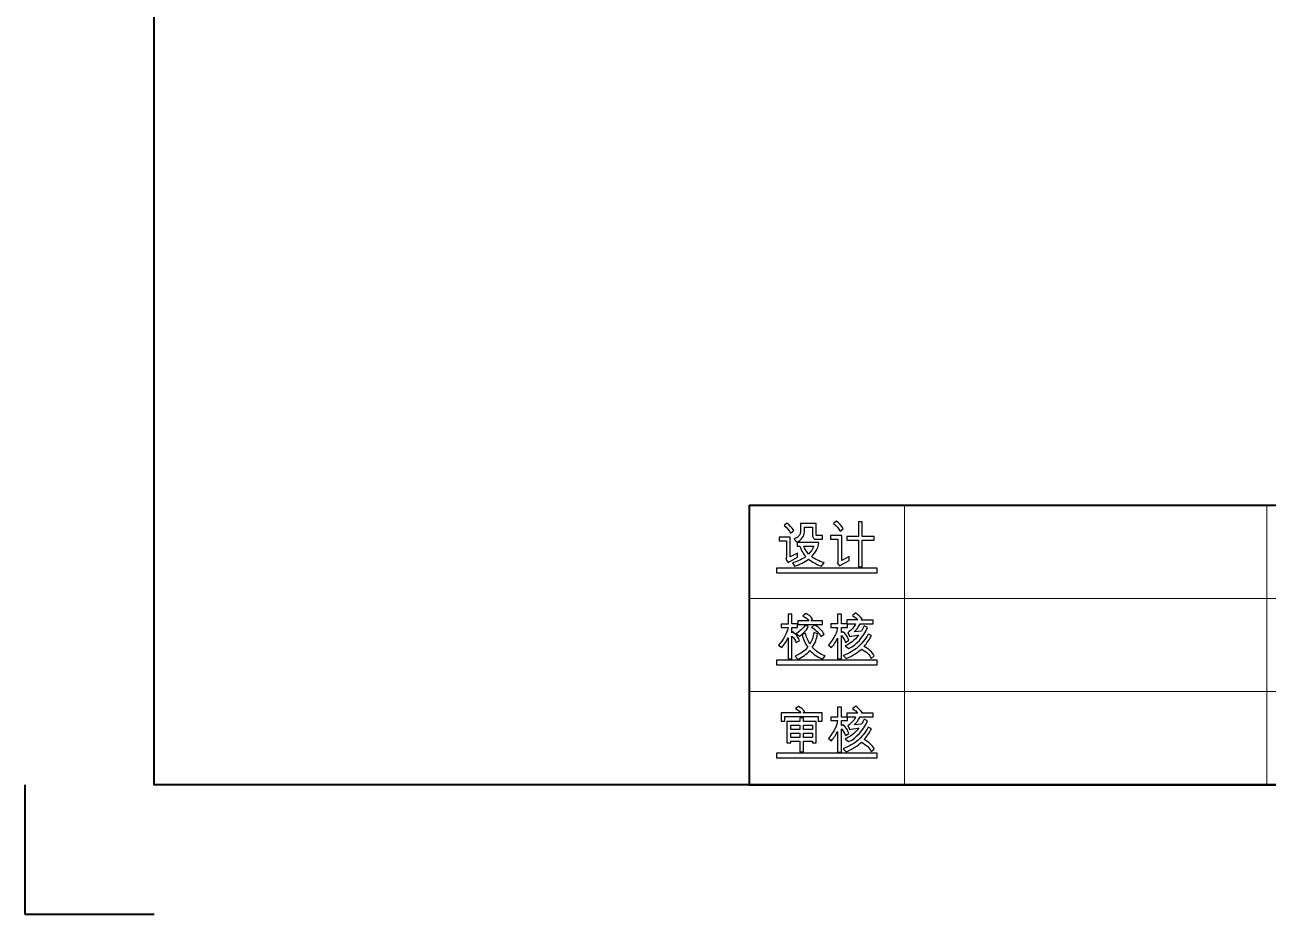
# Model space of a CAD drawing. Header units: millimetres. Extents: x -672 to 672, y -225 to 223.
# Drawn here: x 462.5 to 558.6, y -214.8 to -146.1 of the extents above; entities that cross this region are included whole.
import ezdxf

# ---------------------------------------------------------------- set-up
doc = ezdxf.new("R2010")
doc.units = ezdxf.units.MM
doc.header["$MEASUREMENT"] = 0
doc.layers.add('layer 1', color=7, linetype='Continuous')

msp = doc.modelspace()

# ---------------------------------------------------------------- linework, layer by layer
at = {"layer": 'layer 1', "lineweight": 40}
msp.add_open_spline([(662.4845, 72.2128), (662.4845, 72.2128), (472.4845, 72.2128), (472.4845, 72.2128), (472.4845, 72.2128), (472.4845, -204.7872), (472.4845, -204.7872), (472.4845, -204.7872), (662.4845, -204.7872), (662.4845, -204.7872), (662.4845, -204.7872), (662.4845, 72.2128), (662.4845, 72.2128)], degree=3, knots=[0, 0, 0, 0, 0.25, 0.25, 0.25, 0.5, 0.5, 0.5, 0.75, 0.75, 0.75, 1, 1, 1, 1], dxfattribs=at)
for points in [[(518.4845, -183.1872), (518.4845, -183.1872), (662.4845, -183.1872), (662.4845, -183.1872)], [(518.4845, -183.1872), (518.4845, -183.1872), (518.4845, -204.7872), (518.4845, -204.7872)], [(518.4845, -204.7872), (518.4845, -204.7872), (662.4845, -204.7872), (662.4845, -204.7872)]]:
    msp.add_open_spline(points, degree=3, dxfattribs=at)
at = {"layer": 'layer 1', "lineweight": 9}
for points in [[(530.4845, -183.1872), (530.4845, -183.1872), (530.4845, -204.7872), (530.4845, -204.7872)], [(558.4845, -183.1872), (558.4845, -183.1872), (558.4845, -204.7872), (558.4845, -204.7872)], [(518.4845, -190.3872), (518.4845, -190.3872), (662.4845, -190.3872), (662.4845, -190.3872)], [(518.4845, -197.5872), (518.4845, -197.5872), (662.4845, -197.5872), (662.4845, -197.5872)]]:
    msp.add_open_spline(points, degree=3, dxfattribs=at)
at = {"layer": 'layer 1'}
for points, knots in [([(525.7452, -185.0018), (525.7452, -185.0018), (525.5002, -185.1884), (525.5002, -185.1884), (525.4029, -184.9856), (525.2377, -184.7898), (525.005, -184.6012), (525.005, -184.6012), (525.2156, -184.423), (525.2156, -184.423), (525.4334, -184.572), (525.6097, -184.7652), (525.7452, -185.0018)], [0, 0, 0, 0, 0.25, 0.25, 0.25, 0.5, 0.5, 0.5, 0.75, 0.75, 0.75, 1, 1, 1, 1]), ([(528.1284, -185.8923), (528.1284, -185.8923), (527.2229, -185.8923), (527.2229, -185.8923), (527.2229, -185.8923), (527.2229, -187.9457), (527.2229, -187.9457), (527.2229, -187.9457), (526.9267, -187.9457), (526.9267, -187.9457), (526.9267, -187.9457), (526.9267, -185.8923), (526.9267, -185.8923), (526.9267, -185.8923), (526.0206, -185.8923), (526.0206, -185.8923), (526.0206, -185.8923), (526.0206, -185.6078), (526.0206, -185.6078), (526.0206, -185.6078), (526.9267, -185.6078), (526.9267, -185.6078), (526.9267, -185.6078), (526.9267, -184.4534), (526.9267, -184.4534), (526.9267, -184.4534), (527.2229, -184.4534), (527.2229, -184.4534), (527.2229, -184.4534), (527.2229, -185.6078), (527.2229, -185.6078), (527.2229, -185.6078), (528.1284, -185.6078), (528.1284, -185.6078), (528.1284, -185.6078), (528.1284, -185.8923), (528.1284, -185.8923)], [0, 0, 0, 0, 0.0833333, 0.0833333, 0.0833333, 0.1666667, 0.1666667, 0.1666667, 0.25, 0.25, 0.25, 0.3333333, 0.3333333, 0.3333333, 0.4166667, 0.4166667, 0.4166667, 0.5, 0.5, 0.5, 0.5833333, 0.5833333, 0.5833333, 0.6666667, 0.6666667, 0.6666667, 0.75, 0.75, 0.75, 0.8333333, 0.8333333, 0.8333333, 0.9166667, 0.9166667, 0.9166667, 1, 1, 1, 1]), ([(521.9172, -185.1385), (521.9172, -185.1385), (521.6722, -185.3284), (521.6722, -185.3284), (521.5737, -185.121), (521.409, -184.924), (521.1783, -184.738), (521.1783, -184.738), (521.3857, -184.5617), (521.3857, -184.5617), (521.5996, -184.7043), (521.7765, -184.8968), (521.9172, -185.1385)], [0, 0, 0, 0, 0.25, 0.25, 0.25, 0.5, 0.5, 0.5, 0.75, 0.75, 0.75, 1, 1, 1, 1]), ([(524.1468, -185.8146), (524.1468, -185.8146), (523.6568, -185.8146), (523.6568, -185.8146), (523.5693, -185.8146), (523.4993, -185.7867), (523.4468, -185.7303), (523.3943, -185.6739), (523.3677, -185.6045), (523.3677, -185.5222), (523.3677, -185.5222), (523.3677, -184.8883), (523.3677, -184.8883), (523.3677, -184.8883), (522.7468, -184.8883), (522.7468, -184.8883), (522.7468, -184.8883), (522.7468, -185.2507), (522.7468, -185.2507), (522.7468, -185.414), (522.6904, -185.5683), (522.577, -185.7134), (522.4636, -185.858), (522.3216, -185.9662), (522.1505, -186.0369), (522.1505, -186.0369), (521.9418, -185.7919), (521.9418, -185.7919), (522.0682, -185.7491), (522.1732, -185.6875), (522.2555, -185.6071), (522.3378, -185.5268), (522.391, -185.4522), (522.415, -185.3835), (522.4389, -185.3155), (522.4506, -185.2228), (522.4506, -185.1068), (522.4506, -185.1068), (522.4506, -184.6051), (522.4506, -184.6051), (522.4506, -184.6051), (523.6639, -184.6051), (523.6639, -184.6051), (523.6639, -184.6051), (523.6639, -185.4846), (523.6639, -185.4846), (523.6639, -185.5151), (523.6853, -185.53), (523.7268, -185.53), (523.7268, -185.53), (524.1468, -185.53), (524.1468, -185.53), (524.1468, -185.53), (524.1468, -185.8146), (524.1468, -185.8146)], [0, 0, 0, 0, 0.0555556, 0.0555556, 0.0555556, 0.1111111, 0.1111111, 0.1111111, 0.1666667, 0.1666667, 0.1666667, 0.2222222, 0.2222222, 0.2222222, 0.2777778, 0.2777778, 0.2777778, 0.3333333, 0.3333333, 0.3333333, 0.3888889, 0.3888889, 0.3888889, 0.4444444, 0.4444444, 0.4444444, 0.5, 0.5, 0.5, 0.5555556, 0.5555556, 0.5555556, 0.6111111, 0.6111111, 0.6111111, 0.6666667, 0.6666667, 0.6666667, 0.7222222, 0.7222222, 0.7222222, 0.7777778, 0.7777778, 0.7777778, 0.8333333, 0.8333333, 0.8333333, 0.8888889, 0.8888889, 0.8888889, 0.9444444, 0.9444444, 0.9444444, 1, 1, 1, 1]), ([(522.2024, -187.2029), (522.2024, -187.2029), (521.4784, -187.6112), (521.4784, -187.6112), (521.4784, -187.6112), (521.3079, -187.3623), (521.3079, -187.3623), (521.3403, -187.304), (521.3572, -187.2457), (521.3572, -187.188), (521.3572, -187.188), (521.3572, -185.9306), (521.3572, -185.9306), (521.3572, -185.9306), (520.8062, -185.9306), (520.8062, -185.9306), (520.8062, -185.9306), (520.8062, -185.648), (520.8062, -185.648), (520.8062, -185.648), (521.6534, -185.648), (521.6534, -185.648), (521.6534, -185.648), (521.6534, -187.1802), (521.6534, -187.1802), (521.6534, -187.1802), (522.2024, -186.884), (522.2024, -186.884), (522.2024, -186.884), (522.2024, -187.2029), (522.2024, -187.2029)], [0, 0, 0, 0, 0.1, 0.1, 0.1, 0.2, 0.2, 0.2, 0.3, 0.3, 0.3, 0.4, 0.4, 0.4, 0.5, 0.5, 0.5, 0.6, 0.6, 0.6, 0.7, 0.7, 0.7, 0.8, 0.8, 0.8, 0.9, 0.9, 0.9, 1, 1, 1, 1]), ([(524.2739, -187.619), (524.2739, -187.619), (524.0613, -187.8996), (524.0613, -187.8996), (523.6659, -187.7441), (523.3366, -187.5613), (523.0735, -187.3507), (522.7598, -187.5697), (522.3975, -187.7532), (521.9872, -187.8996), (521.9872, -187.8996), (521.8277, -187.6456), (521.8277, -187.6456), (522.3106, -187.4745), (522.6515, -187.3098), (522.8512, -187.1517), (522.6956, -186.9922), (522.5388, -186.7239), (522.3806, -186.3467), (522.3806, -186.3467), (522.1985, -186.3467), (522.1985, -186.3467), (522.1985, -186.3467), (522.1985, -186.0634), (522.1985, -186.0634), (522.1985, -186.0634), (523.8694, -186.0634), (523.8694, -186.0634), (523.8085, -186.4873), (523.6127, -186.8477), (523.2828, -187.1439), (523.5233, -187.3351), (523.8532, -187.4933), (524.2739, -187.619)], [0, 0, 0, 0, 0.0909091, 0.0909091, 0.0909091, 0.1818182, 0.1818182, 0.1818182, 0.2727273, 0.2727273, 0.2727273, 0.3636364, 0.3636364, 0.3636364, 0.4545455, 0.4545455, 0.4545455, 0.5454545, 0.5454545, 0.5454545, 0.6363636, 0.6363636, 0.6363636, 0.7272727, 0.7272727, 0.7272727, 0.8181818, 0.8181818, 0.8181818, 0.9090909, 0.9090909, 0.9090909, 1, 1, 1, 1]), ([(523.4857, -186.3467), (523.4857, -186.3467), (522.6995, -186.3467), (522.6995, -186.3467), (522.8213, -186.6286), (522.9445, -186.8315), (523.0696, -186.954), (523.2582, -186.7654), (523.3969, -186.5632), (523.4857, -186.3467)], [0, 0, 0, 0, 0.3333333, 0.3333333, 0.3333333, 0.6666667, 0.6666667, 0.6666667, 1, 1, 1, 1]), ([(526.2183, -187.4557), (526.2183, -187.4557), (525.4567, -187.875), (525.4567, -187.875), (525.4567, -187.875), (525.2817, -187.6261), (525.2817, -187.6261), (525.3213, -187.5859), (525.3407, -187.5315), (525.3407, -187.4628), (525.3407, -187.4628), (525.3407, -185.7958), (525.3407, -185.7958), (525.3407, -185.7958), (524.7729, -185.7958), (524.7729, -185.7958), (524.7729, -185.7958), (524.7729, -185.5112), (524.7729, -185.5112), (524.7729, -185.5112), (525.635, -185.5112), (525.635, -185.5112), (525.635, -185.5112), (525.635, -187.4518), (525.635, -187.4518), (525.635, -187.4518), (526.2183, -187.1329), (526.2183, -187.1329), (526.2183, -187.1329), (526.2183, -187.4557), (526.2183, -187.4557)], [0, 0, 0, 0, 0.1, 0.1, 0.1, 0.2, 0.2, 0.2, 0.3, 0.3, 0.3, 0.4, 0.4, 0.4, 0.5, 0.5, 0.5, 0.6, 0.6, 0.6, 0.7, 0.7, 0.7, 0.8, 0.8, 0.8, 0.9, 0.9, 0.9, 1, 1, 1, 1]), ([(520.5956, -188.0425), (520.5956, -188.0425), (528.3734, -188.0425), (528.3734, -188.0425), (528.3734, -188.0425), (528.3734, -188.396), (528.3734, -188.396), (528.3734, -188.396), (520.5956, -188.396), (520.5956, -188.396), (520.5956, -188.396), (520.5956, -188.0425), (520.5956, -188.0425)], [0, 0, 0, 0, 0.25, 0.25, 0.25, 0.5, 0.5, 0.5, 0.75, 0.75, 0.75, 1, 1, 1, 1]), ([(522.3689, -193.6543), (522.3689, -193.6543), (522.109, -193.7988), (522.109, -193.7988), (522.0442, -193.6102), (521.9353, -193.441), (521.7824, -193.292), (521.7824, -193.292), (521.7824, -195.0653), (521.7824, -195.0653), (521.7824, -195.0653), (521.49, -195.0653), (521.49, -195.0653), (521.49, -195.0653), (521.49, -193.4209), (521.49, -193.4209), (521.49, -193.4209), (521.4823, -193.4209), (521.4823, -193.4209), (521.4064, -193.6387), (521.2418, -193.8902), (520.9884, -194.1747), (520.9884, -194.1747), (520.7401, -194.0043), (520.7401, -194.0043), (521.1148, -193.6011), (521.3624, -193.1474), (521.4823, -192.6425), (521.4823, -192.6425), (520.9372, -192.6425), (520.9372, -192.6425), (520.9372, -192.6425), (520.9372, -192.3632), (520.9372, -192.3632), (520.9372, -192.3632), (521.49, -192.3632), (521.49, -192.3632), (521.49, -192.3632), (521.49, -191.6094), (521.49, -191.6094), (521.49, -191.6094), (521.7824, -191.6094), (521.7824, -191.6094), (521.7824, -191.6094), (521.7824, -192.3593), (521.7824, -192.3593), (521.7824, -192.3593), (522.2056, -192.3593), (522.2056, -192.3593), (522.2056, -192.3593), (522.2056, -192.6425), (522.2056, -192.6425), (522.2056, -192.6425), (521.7824, -192.6425), (521.7824, -192.6425), (521.7824, -192.6425), (521.7863, -193.0431), (521.7863, -193.0431), (521.7863, -193.0431), (521.8718, -192.9731), (521.8718, -192.9731), (522.1285, -193.2122), (522.2944, -193.4391), (522.3689, -193.6543)], [0, 0, 0, 0, 0.047619, 0.047619, 0.047619, 0.0952381, 0.0952381, 0.0952381, 0.1428571, 0.1428571, 0.1428571, 0.1904762, 0.1904762, 0.1904762, 0.2380952, 0.2380952, 0.2380952, 0.2857143, 0.2857143, 0.2857143, 0.3333333, 0.3333333, 0.3333333, 0.3809524, 0.3809524, 0.3809524, 0.4285714, 0.4285714, 0.4285714, 0.4761905, 0.4761905, 0.4761905, 0.5238095, 0.5238095, 0.5238095, 0.5714286, 0.5714286, 0.5714286, 0.6190476, 0.6190476, 0.6190476, 0.6666667, 0.6666667, 0.6666667, 0.7142857, 0.7142857, 0.7142857, 0.7619048, 0.7619048, 0.7619048, 0.8095238, 0.8095238, 0.8095238, 0.8571429, 0.8571429, 0.8571429, 0.9047619, 0.9047619, 0.9047619, 0.952381, 0.952381, 0.952381, 1, 1, 1, 1]), ([(524.139, -192.3897), (524.139, -192.3897), (522.2322, -192.3897), (522.2322, -192.3897), (522.2322, -192.3897), (522.2289, -192.1071), (522.2289, -192.1071), (522.2289, -192.1071), (523.0774, -192.1071), (523.0774, -192.1071), (523.0132, -191.9827), (522.8635, -191.857), (522.6295, -191.7293), (522.6295, -191.7293), (522.8551, -191.5582), (522.8551, -191.5582), (523.0463, -191.6191), (523.2226, -191.7662), (523.3833, -192.0008), (523.3833, -192.0008), (523.2634, -192.1071), (523.2634, -192.1071), (523.2634, -192.1071), (524.139, -192.1071), (524.139, -192.1071), (524.139, -192.1071), (524.139, -192.3897), (524.139, -192.3897)], [0, 0, 0, 0, 0.1111111, 0.1111111, 0.1111111, 0.2222222, 0.2222222, 0.2222222, 0.3333333, 0.3333333, 0.3333333, 0.4444444, 0.4444444, 0.4444444, 0.5555556, 0.5555556, 0.5555556, 0.6666667, 0.6666667, 0.6666667, 0.7777778, 0.7777778, 0.7777778, 0.8888889, 0.8888889, 0.8888889, 1, 1, 1, 1]), ([(526.1917, -193.6147), (526.1917, -193.6147), (525.924, -193.782), (525.924, -193.782), (525.8644, -193.5985), (525.7594, -193.4222), (525.6084, -193.2537), (525.6084, -193.2537), (525.6084, -195.0614), (525.6084, -195.0614), (525.6084, -195.0614), (525.3122, -195.0614), (525.3122, -195.0614), (525.3122, -195.0614), (525.3122, -193.4592), (525.3122, -193.4592), (525.3122, -193.4592), (525.3051, -193.4592), (525.3051, -193.4592), (525.2402, -193.6387), (525.086, -193.8798), (524.8416, -194.1825), (524.8416, -194.1825), (524.6044, -194.0075), (524.6044, -194.0075), (525.0445, -193.4358), (525.2811, -192.977), (525.3122, -192.6308), (525.3122, -192.6308), (524.7807, -192.6308), (524.7807, -192.6308), (524.7807, -192.6308), (524.7807, -192.356), (524.7807, -192.356), (524.7807, -192.356), (525.3122, -192.356), (525.3122, -192.356), (525.3122, -192.356), (525.3122, -191.5925), (525.3122, -191.5925), (525.3122, -191.5925), (525.6084, -191.5964), (525.6084, -191.5964), (525.6084, -191.5964), (525.6084, -192.356), (525.6084, -192.356), (525.6084, -192.356), (526.0718, -192.3521), (526.0718, -192.3521), (526.0718, -192.3521), (526.0718, -192.6308), (526.0718, -192.6308), (526.0718, -192.6308), (525.6052, -192.6308), (525.6052, -192.6308), (525.6052, -192.6308), (525.6052, -193.0165), (525.6052, -193.0165), (525.6052, -193.0165), (525.7205, -192.9614), (525.7205, -192.9614), (525.9208, -193.1286), (526.0777, -193.3464), (526.1917, -193.6147)], [0, 0, 0, 0, 0.047619, 0.047619, 0.047619, 0.0952381, 0.0952381, 0.0952381, 0.1428571, 0.1428571, 0.1428571, 0.1904762, 0.1904762, 0.1904762, 0.2380952, 0.2380952, 0.2380952, 0.2857143, 0.2857143, 0.2857143, 0.3333333, 0.3333333, 0.3333333, 0.3809524, 0.3809524, 0.3809524, 0.4285714, 0.4285714, 0.4285714, 0.4761905, 0.4761905, 0.4761905, 0.5238095, 0.5238095, 0.5238095, 0.5714286, 0.5714286, 0.5714286, 0.6190476, 0.6190476, 0.6190476, 0.6666667, 0.6666667, 0.6666667, 0.7142857, 0.7142857, 0.7142857, 0.7619048, 0.7619048, 0.7619048, 0.8095238, 0.8095238, 0.8095238, 0.8571429, 0.8571429, 0.8571429, 0.9047619, 0.9047619, 0.9047619, 0.952381, 0.952381, 0.952381, 1, 1, 1, 1]), ([(528.0623, -192.3366), (528.0623, -192.3366), (527.0557, -192.3366), (527.0557, -192.3366), (526.8859, -192.6542), (526.7342, -192.8616), (526.6001, -192.9575), (526.6001, -192.9575), (526.6072, -192.9653), (526.6072, -192.9653), (526.6072, -192.9653), (527.1601, -192.9083), (527.1601, -192.9083), (527.2424, -192.7793), (527.3137, -192.6483), (527.3746, -192.5155), (527.3746, -192.5155), (527.6345, -192.6425), (527.6345, -192.6425), (527.2599, -193.4183), (526.779, -193.9563), (526.1917, -194.2564), (526.1917, -194.2564), (525.8955, -194.0516), (525.8955, -194.0516), (526.2546, -193.9019), (526.6091, -193.6232), (526.9585, -193.2142), (526.884, -193.2194), (526.648, -193.2544), (526.2507, -193.3205), (526.2507, -193.3205), (526.0945, -193.0431), (526.0945, -193.0431), (526.4115, -192.7825), (526.6156, -192.5466), (526.7083, -192.3366), (526.7083, -192.3366), (526.0323, -192.3366), (526.0323, -192.3366), (526.0323, -192.3366), (526.0323, -192.052), (526.0323, -192.052), (526.0323, -192.052), (526.8807, -192.052), (526.8807, -192.052), (526.7926, -191.9432), (526.6577, -191.8291), (526.4763, -191.7098), (526.4763, -191.7098), (526.7141, -191.5108), (526.7141, -191.5108), (526.9002, -191.6437), (527.068, -191.807), (527.219, -192.0008), (527.219, -192.0008), (527.1523, -192.0482), (527.1523, -192.0482), (527.1523, -192.0482), (527.1523, -192.0559), (527.1523, -192.0559), (527.1523, -192.0559), (528.0623, -192.0559), (528.0623, -192.0559), (528.0623, -192.0559), (528.0623, -192.3366), (528.0623, -192.3366)], [0, 0, 0, 0, 0.0454545, 0.0454545, 0.0454545, 0.0909091, 0.0909091, 0.0909091, 0.1363636, 0.1363636, 0.1363636, 0.1818182, 0.1818182, 0.1818182, 0.2272727, 0.2272727, 0.2272727, 0.2727273, 0.2727273, 0.2727273, 0.3181818, 0.3181818, 0.3181818, 0.3636364, 0.3636364, 0.3636364, 0.4090909, 0.4090909, 0.4090909, 0.4545455, 0.4545455, 0.4545455, 0.5, 0.5, 0.5, 0.5454545, 0.5454545, 0.5454545, 0.5909091, 0.5909091, 0.5909091, 0.6363636, 0.6363636, 0.6363636, 0.6818182, 0.6818182, 0.6818182, 0.7272727, 0.7272727, 0.7272727, 0.7727273, 0.7727273, 0.7727273, 0.8181818, 0.8181818, 0.8181818, 0.8636364, 0.8636364, 0.8636364, 0.9090909, 0.9090909, 0.9090909, 0.9545455, 0.9545455, 0.9545455, 1, 1, 1, 1]), ([(524.34, -194.8132), (524.34, -194.8132), (524.139, -195.0731), (524.139, -195.0731), (523.7151, -194.9007), (523.3943, -194.6771), (523.1778, -194.4009), (522.916, -194.6946), (522.6049, -194.924), (522.2438, -195.0899), (522.2438, -195.0899), (522.039, -194.8488), (522.039, -194.8488), (522.4629, -194.6615), (522.7831, -194.4334), (522.9996, -194.1637), (522.8123, -193.885), (522.669, -193.5571), (522.5705, -193.1798), (522.5705, -193.1798), (522.8285, -193.058), (522.8285, -193.058), (522.8868, -193.338), (523.0009, -193.6251), (523.1707, -193.9187), (523.3263, -193.664), (523.4287, -193.3658), (523.4779, -193.0243), (523.4779, -193.0243), (523.7534, -193.1325), (523.7534, -193.1325), (523.708, -193.4968), (523.5745, -193.8409), (523.3528, -194.1637), (523.6438, -194.4988), (523.9731, -194.7153), (524.34, -194.8132)], [0, 0, 0, 0, 0.0833333, 0.0833333, 0.0833333, 0.1666667, 0.1666667, 0.1666667, 0.25, 0.25, 0.25, 0.3333333, 0.3333333, 0.3333333, 0.4166667, 0.4166667, 0.4166667, 0.5, 0.5, 0.5, 0.5833333, 0.5833333, 0.5833333, 0.6666667, 0.6666667, 0.6666667, 0.75, 0.75, 0.75, 0.8333333, 0.8333333, 0.8333333, 0.9166667, 0.9166667, 0.9166667, 1, 1, 1, 1]), ([(523.045, -192.5855), (522.8602, -192.8869), (522.6301, -193.128), (522.354, -193.3088), (522.354, -193.3088), (522.1129, -193.0982), (522.1129, -193.0982), (522.3813, -192.9536), (522.6185, -192.7287), (522.8252, -192.4221), (522.8252, -192.4221), (523.045, -192.5855), (523.045, -192.5855)], [0, 0, 0, 0, 0.25, 0.25, 0.25, 0.5, 0.5, 0.5, 0.75, 0.75, 0.75, 1, 1, 1, 1]), ([(524.2622, -193.1455), (524.2622, -193.1455), (524.025, -193.3354), (524.025, -193.3354), (523.8759, -193.0508), (523.6354, -192.8123), (523.3055, -192.6198), (523.3055, -192.6198), (523.5388, -192.4338), (523.5388, -192.4338), (523.8785, -192.6347), (524.1196, -192.872), (524.2622, -193.1455)], [0, 0, 0, 0, 0.25, 0.25, 0.25, 0.5, 0.5, 0.5, 0.75, 0.75, 0.75, 1, 1, 1, 1]), ([(528.1511, -194.8242), (528.1511, -194.8242), (527.9139, -195.0277), (527.9139, -195.0277), (527.7998, -194.749), (527.5464, -194.5079), (527.1523, -194.3037), (526.8677, -194.5701), (526.4769, -194.8145), (525.9811, -195.0387), (525.9811, -195.0387), (525.7322, -194.8093), (525.7322, -194.8093), (526.2027, -194.622), (526.5845, -194.4042), (526.8768, -194.1559), (527.1698, -193.9077), (527.4362, -193.5713), (527.6766, -193.1455), (527.6766, -193.1455), (527.9307, -193.2576), (527.9307, -193.2576), (527.746, -193.5992), (527.5567, -193.8766), (527.3629, -194.0892), (527.7304, -194.2895), (527.9929, -194.5345), (528.1511, -194.8242)], [0, 0, 0, 0, 0.1111111, 0.1111111, 0.1111111, 0.2222222, 0.2222222, 0.2222222, 0.3333333, 0.3333333, 0.3333333, 0.4444444, 0.4444444, 0.4444444, 0.5555556, 0.5555556, 0.5555556, 0.6666667, 0.6666667, 0.6666667, 0.7777778, 0.7777778, 0.7777778, 0.8888889, 0.8888889, 0.8888889, 1, 1, 1, 1]), ([(520.5956, -195.155), (520.5956, -195.155), (528.3734, -195.155), (528.3734, -195.155), (528.3734, -195.155), (528.3734, -195.5085), (528.3734, -195.5085), (528.3734, -195.5085), (520.5956, -195.5085), (520.5956, -195.5085), (520.5956, -195.5085), (520.5956, -195.155), (520.5956, -195.155)], [0, 0, 0, 0, 0.25, 0.25, 0.25, 0.5, 0.5, 0.5, 0.75, 0.75, 0.75, 1, 1, 1, 1]), ([(524.1105, -199.8788), (524.1105, -199.8788), (523.8163, -199.8788), (523.8163, -199.8788), (523.8163, -199.8788), (523.8163, -199.5158), (523.8163, -199.5158), (523.8163, -199.5158), (521.2373, -199.5158), (521.2373, -199.5158), (521.2373, -199.5158), (521.2373, -199.8788), (521.2373, -199.8788), (521.2373, -199.8788), (520.9411, -199.8788), (520.9411, -199.8788), (520.9411, -199.8788), (520.9411, -199.2326), (520.9411, -199.2326), (520.9411, -199.2326), (522.4733, -199.2326), (522.4733, -199.2326), (522.38, -199.09), (522.2451, -198.9759), (522.0688, -198.891), (522.0688, -198.891), (522.2873, -198.7277), (522.2873, -198.7277), (522.4739, -198.8165), (522.6347, -198.9578), (522.7695, -199.1516), (522.7695, -199.1516), (522.6444, -199.2255), (522.6444, -199.2255), (522.6444, -199.2255), (522.6444, -199.2326), (522.6444, -199.2326), (522.6444, -199.2326), (524.1105, -199.2326), (524.1105, -199.2326), (524.1105, -199.2326), (524.1105, -199.8788), (524.1105, -199.8788)], [0, 0, 0, 0, 0.0714286, 0.0714286, 0.0714286, 0.1428571, 0.1428571, 0.1428571, 0.2142857, 0.2142857, 0.2142857, 0.2857143, 0.2857143, 0.2857143, 0.3571429, 0.3571429, 0.3571429, 0.4285714, 0.4285714, 0.4285714, 0.5, 0.5, 0.5, 0.5714286, 0.5714286, 0.5714286, 0.6428571, 0.6428571, 0.6428571, 0.7142857, 0.7142857, 0.7142857, 0.7857143, 0.7857143, 0.7857143, 0.8571429, 0.8571429, 0.8571429, 0.9285714, 0.9285714, 0.9285714, 1, 1, 1, 1]), ([(526.1917, -200.8147), (526.1917, -200.8147), (525.924, -200.982), (525.924, -200.982), (525.8644, -200.7985), (525.7594, -200.6222), (525.6084, -200.4537), (525.6084, -200.4537), (525.6084, -202.2614), (525.6084, -202.2614), (525.6084, -202.2614), (525.3122, -202.2614), (525.3122, -202.2614), (525.3122, -202.2614), (525.3122, -200.6592), (525.3122, -200.6592), (525.3122, -200.6592), (525.3051, -200.6592), (525.3051, -200.6592), (525.2402, -200.8387), (525.086, -201.0798), (524.8416, -201.3825), (524.8416, -201.3825), (524.6044, -201.2075), (524.6044, -201.2075), (525.0445, -200.6358), (525.2811, -200.177), (525.3122, -199.8308), (525.3122, -199.8308), (524.7807, -199.8308), (524.7807, -199.8308), (524.7807, -199.8308), (524.7807, -199.556), (524.7807, -199.556), (524.7807, -199.556), (525.3122, -199.556), (525.3122, -199.556), (525.3122, -199.556), (525.3122, -198.7925), (525.3122, -198.7925), (525.3122, -198.7925), (525.6084, -198.7964), (525.6084, -198.7964), (525.6084, -198.7964), (525.6084, -199.556), (525.6084, -199.556), (525.6084, -199.556), (526.0718, -199.5521), (526.0718, -199.5521), (526.0718, -199.5521), (526.0718, -199.8308), (526.0718, -199.8308), (526.0718, -199.8308), (525.6052, -199.8308), (525.6052, -199.8308), (525.6052, -199.8308), (525.6052, -200.2165), (525.6052, -200.2165), (525.6052, -200.2165), (525.7205, -200.1614), (525.7205, -200.1614), (525.9208, -200.3286), (526.0777, -200.5464), (526.1917, -200.8147)], [0, 0, 0, 0, 0.047619, 0.047619, 0.047619, 0.0952381, 0.0952381, 0.0952381, 0.1428571, 0.1428571, 0.1428571, 0.1904762, 0.1904762, 0.1904762, 0.2380952, 0.2380952, 0.2380952, 0.2857143, 0.2857143, 0.2857143, 0.3333333, 0.3333333, 0.3333333, 0.3809524, 0.3809524, 0.3809524, 0.4285714, 0.4285714, 0.4285714, 0.4761905, 0.4761905, 0.4761905, 0.5238095, 0.5238095, 0.5238095, 0.5714286, 0.5714286, 0.5714286, 0.6190476, 0.6190476, 0.6190476, 0.6666667, 0.6666667, 0.6666667, 0.7142857, 0.7142857, 0.7142857, 0.7619048, 0.7619048, 0.7619048, 0.8095238, 0.8095238, 0.8095238, 0.8571429, 0.8571429, 0.8571429, 0.9047619, 0.9047619, 0.9047619, 0.952381, 0.952381, 0.952381, 1, 1, 1, 1]), ([(528.0623, -199.5366), (528.0623, -199.5366), (527.0557, -199.5366), (527.0557, -199.5366), (526.8859, -199.8542), (526.7342, -200.0616), (526.6001, -200.1575), (526.6001, -200.1575), (526.6072, -200.1653), (526.6072, -200.1653), (526.6072, -200.1653), (527.1601, -200.1083), (527.1601, -200.1083), (527.2424, -199.9793), (527.3137, -199.8483), (527.3746, -199.7155), (527.3746, -199.7155), (527.6345, -199.8425), (527.6345, -199.8425), (527.2599, -200.6183), (526.779, -201.1563), (526.1917, -201.4564), (526.1917, -201.4564), (525.8955, -201.2516), (525.8955, -201.2516), (526.2546, -201.1019), (526.6091, -200.8232), (526.9585, -200.4142), (526.884, -200.4194), (526.648, -200.4544), (526.2507, -200.5205), (526.2507, -200.5205), (526.0945, -200.2431), (526.0945, -200.2431), (526.4115, -199.9825), (526.6156, -199.7466), (526.7083, -199.5366), (526.7083, -199.5366), (526.0323, -199.5366), (526.0323, -199.5366), (526.0323, -199.5366), (526.0323, -199.252), (526.0323, -199.252), (526.0323, -199.252), (526.8807, -199.252), (526.8807, -199.252), (526.7926, -199.1432), (526.6577, -199.0291), (526.4763, -198.9098), (526.4763, -198.9098), (526.7141, -198.7108), (526.7141, -198.7108), (526.9002, -198.8437), (527.068, -199.007), (527.219, -199.2008), (527.219, -199.2008), (527.1523, -199.2482), (527.1523, -199.2482), (527.1523, -199.2482), (527.1523, -199.2559), (527.1523, -199.2559), (527.1523, -199.2559), (528.0623, -199.2559), (528.0623, -199.2559), (528.0623, -199.2559), (528.0623, -199.5366), (528.0623, -199.5366)], [0, 0, 0, 0, 0.0454545, 0.0454545, 0.0454545, 0.0909091, 0.0909091, 0.0909091, 0.1363636, 0.1363636, 0.1363636, 0.1818182, 0.1818182, 0.1818182, 0.2272727, 0.2272727, 0.2272727, 0.2727273, 0.2727273, 0.2727273, 0.3181818, 0.3181818, 0.3181818, 0.3636364, 0.3636364, 0.3636364, 0.4090909, 0.4090909, 0.4090909, 0.4545455, 0.4545455, 0.4545455, 0.5, 0.5, 0.5, 0.5454545, 0.5454545, 0.5454545, 0.5909091, 0.5909091, 0.5909091, 0.6363636, 0.6363636, 0.6363636, 0.6818182, 0.6818182, 0.6818182, 0.7272727, 0.7272727, 0.7272727, 0.7727273, 0.7727273, 0.7727273, 0.8181818, 0.8181818, 0.8181818, 0.8636364, 0.8636364, 0.8636364, 0.9090909, 0.9090909, 0.9090909, 0.9545455, 0.9545455, 0.9545455, 1, 1, 1, 1]), ([(523.6678, -201.5459), (523.6678, -201.5459), (523.3716, -201.5459), (523.3716, -201.5459), (523.3716, -201.5459), (523.3716, -201.4149), (523.3716, -201.4149), (523.3716, -201.4149), (522.6768, -201.4149), (522.6768, -201.4149), (522.6768, -201.4149), (522.6768, -202.2348), (522.6768, -202.2348), (522.6768, -202.2348), (522.3806, -202.2348), (522.3806, -202.2348), (522.3806, -202.2348), (522.3806, -201.4149), (522.3806, -201.4149), (522.3806, -201.4149), (521.6838, -201.4149), (521.6838, -201.4149), (521.6838, -201.4149), (521.6838, -201.5459), (521.6838, -201.5459), (521.6838, -201.5459), (521.3896, -201.5459), (521.3896, -201.5459), (521.3896, -201.5459), (521.3896, -199.8937), (521.3896, -199.8937), (521.3896, -199.8937), (522.3806, -199.8937), (522.3806, -199.8937), (522.3806, -199.8937), (522.3806, -199.626), (522.3806, -199.626), (522.3806, -199.626), (522.6768, -199.626), (522.6768, -199.626), (522.6768, -199.626), (522.6768, -199.8937), (522.6768, -199.8937), (522.6768, -199.8937), (523.6678, -199.8937), (523.6678, -199.8937), (523.6678, -199.8937), (523.6678, -201.5459), (523.6678, -201.5459)], [0, 0, 0, 0, 0.0625, 0.0625, 0.0625, 0.125, 0.125, 0.125, 0.1875, 0.1875, 0.1875, 0.25, 0.25, 0.25, 0.3125, 0.3125, 0.3125, 0.375, 0.375, 0.375, 0.4375, 0.4375, 0.4375, 0.5, 0.5, 0.5, 0.5625, 0.5625, 0.5625, 0.625, 0.625, 0.625, 0.6875, 0.6875, 0.6875, 0.75, 0.75, 0.75, 0.8125, 0.8125, 0.8125, 0.875, 0.875, 0.875, 0.9375, 0.9375, 0.9375, 1, 1, 1, 1]), ([(522.3806, -200.5166), (522.3806, -200.5166), (522.3806, -200.177), (522.3806, -200.177), (522.3806, -200.177), (521.6838, -200.177), (521.6838, -200.177), (521.6838, -200.177), (521.6838, -200.5166), (521.6838, -200.5166), (521.6838, -200.5166), (522.3806, -200.5166), (522.3806, -200.5166)], [0, 0, 0, 0, 0.25, 0.25, 0.25, 0.5, 0.5, 0.5, 0.75, 0.75, 0.75, 1, 1, 1, 1]), ([(522.3806, -201.1297), (522.3806, -201.1297), (522.3806, -200.7998), (522.3806, -200.7998), (522.3806, -200.7998), (521.6838, -200.7998), (521.6838, -200.7998), (521.6838, -200.7998), (521.6838, -201.1297), (521.6838, -201.1297), (521.6838, -201.1297), (522.3806, -201.1297), (522.3806, -201.1297)], [0, 0, 0, 0, 0.25, 0.25, 0.25, 0.5, 0.5, 0.5, 0.75, 0.75, 0.75, 1, 1, 1, 1]), ([(523.3716, -200.5166), (523.3716, -200.5166), (523.3716, -200.177), (523.3716, -200.177), (523.3716, -200.177), (522.6768, -200.177), (522.6768, -200.177), (522.6768, -200.177), (522.6768, -200.5166), (522.6768, -200.5166), (522.6768, -200.5166), (523.3716, -200.5166), (523.3716, -200.5166)], [0, 0, 0, 0, 0.25, 0.25, 0.25, 0.5, 0.5, 0.5, 0.75, 0.75, 0.75, 1, 1, 1, 1]), ([(523.3716, -201.1297), (523.3716, -201.1297), (523.3716, -200.7998), (523.3716, -200.7998), (523.3716, -200.7998), (522.6768, -200.7998), (522.6768, -200.7998), (522.6768, -200.7998), (522.6768, -201.1297), (522.6768, -201.1297), (522.6768, -201.1297), (523.3716, -201.1297), (523.3716, -201.1297)], [0, 0, 0, 0, 0.25, 0.25, 0.25, 0.5, 0.5, 0.5, 0.75, 0.75, 0.75, 1, 1, 1, 1]), ([(528.1511, -202.0242), (528.1511, -202.0242), (527.9139, -202.2277), (527.9139, -202.2277), (527.7998, -201.949), (527.5464, -201.7079), (527.1523, -201.5037), (526.8677, -201.7701), (526.4769, -202.0145), (525.9811, -202.2387), (525.9811, -202.2387), (525.7322, -202.0093), (525.7322, -202.0093), (526.2027, -201.822), (526.5845, -201.6042), (526.8768, -201.3559), (527.1698, -201.1077), (527.4362, -200.7713), (527.6766, -200.3455), (527.6766, -200.3455), (527.9307, -200.4576), (527.9307, -200.4576), (527.746, -200.7992), (527.5567, -201.0766), (527.3629, -201.2892), (527.7304, -201.4895), (527.9929, -201.7345), (528.1511, -202.0242)], [0, 0, 0, 0, 0.1111111, 0.1111111, 0.1111111, 0.2222222, 0.2222222, 0.2222222, 0.3333333, 0.3333333, 0.3333333, 0.4444444, 0.4444444, 0.4444444, 0.5555556, 0.5555556, 0.5555556, 0.6666667, 0.6666667, 0.6666667, 0.7777778, 0.7777778, 0.7777778, 0.8888889, 0.8888889, 0.8888889, 1, 1, 1, 1]), ([(520.5956, -202.355), (520.5956, -202.355), (528.3734, -202.355), (528.3734, -202.355), (528.3734, -202.355), (528.3734, -202.7085), (528.3734, -202.7085), (528.3734, -202.7085), (520.5956, -202.7085), (520.5956, -202.7085), (520.5956, -202.7085), (520.5956, -202.355), (520.5956, -202.355)], [0, 0, 0, 0, 0.25, 0.25, 0.25, 0.5, 0.5, 0.5, 0.75, 0.75, 0.75, 1, 1, 1, 1])]:
    msp.add_open_spline(points, degree=3, knots=knots, dxfattribs=at)
at = {"layer": 'layer 1', "color": 8, "lineweight": 40}
for points in [[(462.4845, -204.7872), (462.4845, -204.7872), (462.4845, -214.7872), (462.4845, -214.7872)], [(462.4845, -214.7872), (462.4845, -214.7872), (472.4845, -214.7872), (472.4845, -214.7872)]]:
    msp.add_open_spline(points, degree=3, dxfattribs=at)

doc.saveas('drawing.dxf')
